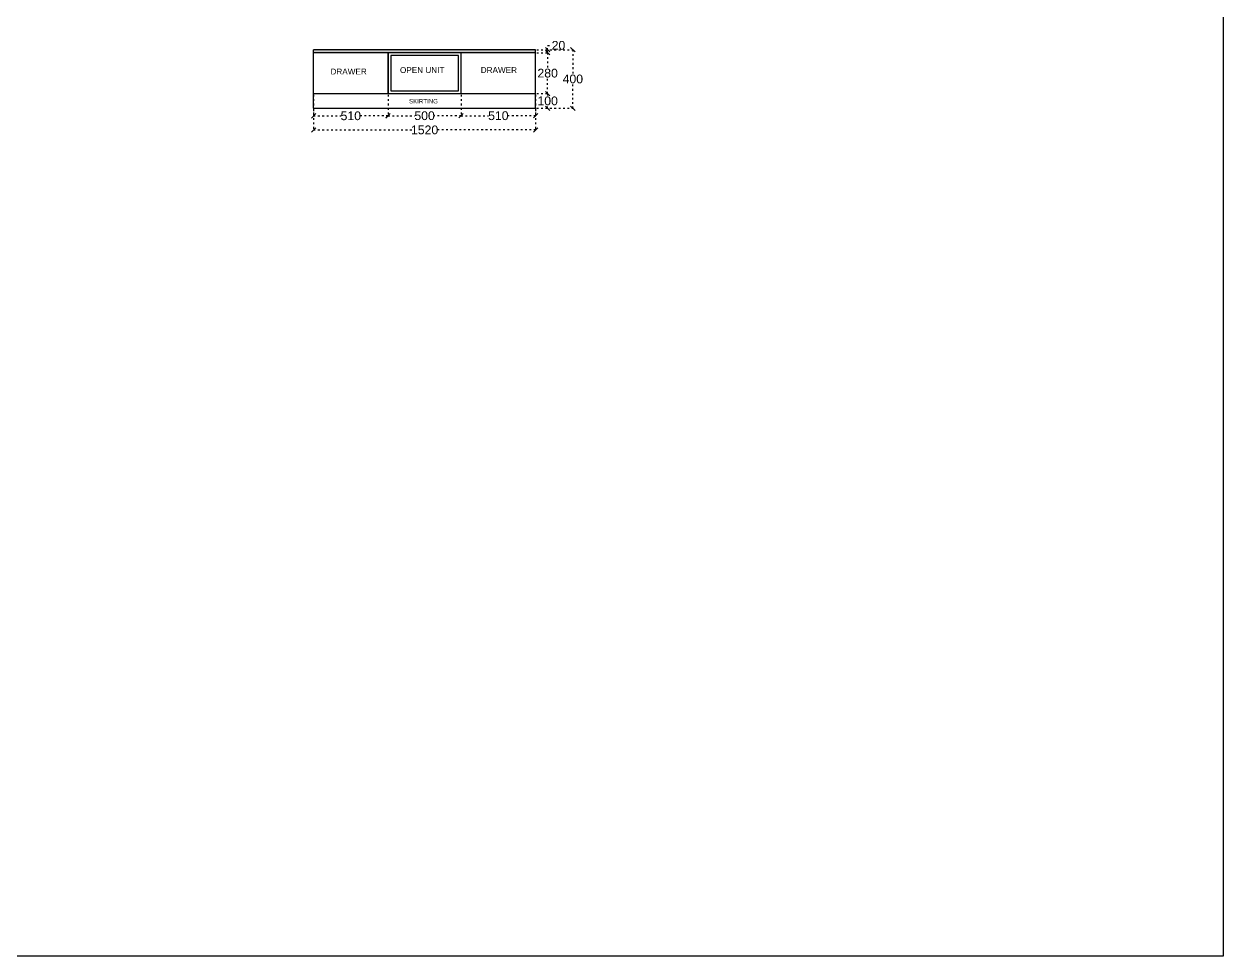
# Model space of a CAD drawing. Header units: millimetres. Extents: x 221542 to 643377, y 20779 to 241923.
# Drawn here: x 295753 to 303962, y 107722 to 114100 of the extents above; entities that cross this region are included whole.
import ezdxf

# ---------------------------------------------------------------- set-up
doc = ezdxf.new("R2010")
doc.units = ezdxf.units.MM
doc.header["$MEASUREMENT"] = 0
doc.linetypes.add('ACAD_ISO03W100', pattern=[30, 12, -18])
doc.layers.add('Walls', color=253, linetype='Continuous')
doc.styles.get("Standard").update_dxf_attribs({"font": 'arial.ttf'})
doc.dimstyles.get("Standard").update_dxf_attribs({"dimtxt": 60, "dimasz": 30, "dimexe": 7.75, "dimexo": 8.13, "dimgap": 0.63, "dimtad": 0, "dimtih": 1, "dimtoh": 1, "dimdec": 0, "dimzin": 0, "dimtxsty": 'Standard', "dimblk": 'OBLIQUE', "dimcen": 2.25, "dimclrd": 1, "dimclre": 1, "dimclrt": 1, "dimadec": 0, "dimazin": 0, "dimtfac": 1, "dimtdec": 0, "dimtofl": 0, "dimtmove": 0, "dimatfit": 3, "dimfxl": 1, "dimtolj": 1, "dimtzin": 0, "dimlwd": 30, "dimarcsym": 0})

# ---------------------------------------------------------------- blocks, each defined once
blk = doc.blocks.new('_Oblique')
at = {"color": 0, "linetype": 'ByBlock', "lineweight": -2}
blk.add_line((-0.5, -0.5), (0.5, 0.5), dxfattribs=at)
blk = doc.blocks.new('*D911')
at = {"layer": 'Defpoints', "color": 0, "linetype": 'ACAD_ISO03W100', "transparency": 16777216}
for p in [(297735.5, 113623.5), (298245.5, 113623.5), (298245.5, 113471.5)]:
    blk.add_point(p, dxfattribs=at)
at = {"layer": 'Walls', "color": 1, "linetype": 'ACAD_ISO03W100', "lineweight": -2, "transparency": 16777216}
for p, q in [((297735.5, 113615.4), (297735.5, 113463.8)), ((298245.5, 113615.4), (298245.5, 113463.8))]:
    blk.add_line(p, q, dxfattribs=at)
at = {"layer": 'Walls', "color": 1, "linetype": 'ACAD_ISO03W100', "lineweight": 30, "transparency": 16777216}
for p, q in [((297735.5, 113471.5), (297923.7, 113471.5)), ((298245.5, 113471.5), (298057.3, 113471.5))]:
    blk.add_line(p, q, dxfattribs=at)
at = {"layer": 'Walls', "color": 1, "linetype": 'ACAD_ISO03W100', "lineweight": 30, "transparency": 16777216, "xscale": 30, "yscale": 30, "zscale": 30, "rotation": 180}
blk.add_blockref('_Oblique', (297735.5, 113471.5), dxfattribs=at)
at = {"layer": 'Walls', "color": 1, "linetype": 'ACAD_ISO03W100', "lineweight": 30, "transparency": 16777216, "xscale": 30, "yscale": 30, "zscale": 30}
blk.add_blockref('_Oblique', (298245.5, 113471.5), dxfattribs=at)
at = {"layer": 'Walls', "color": 1, "linetype": 'ACAD_ISO03W100', "transparency": 16777216, "insert": (297990.5, 113471.5), "char_height": 60, "attachment_point": 5}
blk.add_mtext('\\A1;510', dxfattribs=at)
blk = doc.blocks.new('*D912')
at = {"layer": 'Defpoints', "color": 0, "linetype": 'ACAD_ISO03W100', "transparency": 16777216}
for p in [(298245.5, 113623.5), (298745.5, 113623.5), (298745.5, 113472.2)]:
    blk.add_point(p, dxfattribs=at)
at = {"layer": 'Walls', "color": 1, "linetype": 'ACAD_ISO03W100', "lineweight": -2, "transparency": 16777216}
for p, q in [((298245.5, 113615.4), (298245.5, 113464.5)), ((298745.5, 113615.4), (298745.5, 113464.5))]:
    blk.add_line(p, q, dxfattribs=at)
at = {"layer": 'Walls', "color": 1, "linetype": 'ACAD_ISO03W100', "lineweight": 30, "transparency": 16777216}
for p, q in [((298245.5, 113472.2), (298428.7, 113472.2)), ((298745.5, 113472.2), (298562.3, 113472.2))]:
    blk.add_line(p, q, dxfattribs=at)
at = {"layer": 'Walls', "color": 1, "linetype": 'ACAD_ISO03W100', "lineweight": 30, "transparency": 16777216, "xscale": 30, "yscale": 30, "zscale": 30, "rotation": 180}
blk.add_blockref('_Oblique', (298245.5, 113472.2), dxfattribs=at)
at = {"layer": 'Walls', "color": 1, "linetype": 'ACAD_ISO03W100', "lineweight": 30, "transparency": 16777216, "xscale": 30, "yscale": 30, "zscale": 30}
blk.add_blockref('_Oblique', (298745.5, 113472.2), dxfattribs=at)
at = {"layer": 'Walls', "color": 1, "linetype": 'ACAD_ISO03W100', "transparency": 16777216, "insert": (298495.5, 113472.2), "char_height": 60, "attachment_point": 5}
blk.add_mtext('\\A1;500', dxfattribs=at)
blk = doc.blocks.new('*D913')
at = {"layer": 'Defpoints', "color": 0, "linetype": 'ACAD_ISO03W100', "transparency": 16777216}
for p in [(298745.5, 113623.5), (299255.5, 113623.5), (299255.5, 113472.2)]:
    blk.add_point(p, dxfattribs=at)
at = {"layer": 'Walls', "color": 1, "linetype": 'ACAD_ISO03W100', "lineweight": -2, "transparency": 16777216}
for p, q in [((298745.5, 113615.4), (298745.5, 113464.5)), ((299255.5, 113615.4), (299255.5, 113464.5))]:
    blk.add_line(p, q, dxfattribs=at)
at = {"layer": 'Walls', "color": 1, "linetype": 'ACAD_ISO03W100', "lineweight": 30, "transparency": 16777216}
for p, q in [((298745.5, 113472.2), (298933.7, 113472.2)), ((299255.5, 113472.2), (299067.3, 113472.2))]:
    blk.add_line(p, q, dxfattribs=at)
at = {"layer": 'Walls', "color": 1, "linetype": 'ACAD_ISO03W100', "lineweight": 30, "transparency": 16777216, "xscale": 30, "yscale": 30, "zscale": 30, "rotation": 180}
blk.add_blockref('_Oblique', (298745.5, 113472.2), dxfattribs=at)
at = {"layer": 'Walls', "color": 1, "linetype": 'ACAD_ISO03W100', "lineweight": 30, "transparency": 16777216, "xscale": 30, "yscale": 30, "zscale": 30}
blk.add_blockref('_Oblique', (299255.5, 113472.2), dxfattribs=at)
at = {"layer": 'Walls', "color": 1, "linetype": 'ACAD_ISO03W100', "transparency": 16777216, "insert": (299000.5, 113472.2), "char_height": 60, "attachment_point": 5}
blk.add_mtext('\\A1;510', dxfattribs=at)
blk = doc.blocks.new('*D914')
at = {"layer": 'Defpoints', "color": 0, "linetype": 'ACAD_ISO03W100', "transparency": 16777216}
for p in [(297735.5, 113523.5), (299255.5, 113523.5), (299255.5, 113375)]:
    blk.add_point(p, dxfattribs=at)
at = {"layer": 'Walls', "color": 1, "linetype": 'ACAD_ISO03W100', "lineweight": -2, "transparency": 16777216}
for p, q in [((297735.5, 113515.4), (297735.5, 113367.2)), ((299255.5, 113515.4), (299255.5, 113367.2))]:
    blk.add_line(p, q, dxfattribs=at)
at = {"layer": 'Walls', "color": 1, "linetype": 'ACAD_ISO03W100', "lineweight": 30, "transparency": 16777216}
for p, q in [((297735.5, 113375), (298408.2, 113375)), ((299255.5, 113375), (298582.8, 113375))]:
    blk.add_line(p, q, dxfattribs=at)
at = {"layer": 'Walls', "color": 1, "linetype": 'ACAD_ISO03W100', "lineweight": 30, "transparency": 16777216, "xscale": 30, "yscale": 30, "zscale": 30, "rotation": 180}
blk.add_blockref('_Oblique', (297735.5, 113375), dxfattribs=at)
at = {"layer": 'Walls', "color": 1, "linetype": 'ACAD_ISO03W100', "lineweight": 30, "transparency": 16777216, "xscale": 30, "yscale": 30, "zscale": 30}
blk.add_blockref('_Oblique', (299255.5, 113375), dxfattribs=at)
at = {"layer": 'Walls', "color": 1, "linetype": 'ACAD_ISO03W100', "transparency": 16777216, "insert": (298495.5, 113375), "char_height": 60, "attachment_point": 5}
blk.add_mtext('\\A1;1520', dxfattribs=at)
blk = doc.blocks.new('*D915')
at = {"layer": 'Defpoints', "color": 0, "linetype": 'ACAD_ISO03W100', "transparency": 16777216}
for p in [(299255.5, 113623.5), (299338, 113623.5), (299255.5, 113523.5)]:
    blk.add_point(p, dxfattribs=at)
at = {"layer": 'Walls', "color": 1, "linetype": 'ACAD_ISO03W100', "lineweight": -2, "transparency": 16777216}
for p, q in [((299263.6, 113623.5), (299345.8, 113623.5)), ((299263.6, 113523.5), (299345.8, 113523.5))]:
    blk.add_line(p, q, dxfattribs=at)
at = {"layer": 'Walls', "color": 1, "linetype": 'ACAD_ISO03W100', "lineweight": 30, "transparency": 16777216}
for p, q in [((299338, 113623.5), (299338, 113604.8)), ((299338, 113523.5), (299338, 113542.2))]:
    blk.add_line(p, q, dxfattribs=at)
at = {"layer": 'Walls', "color": 1, "linetype": 'ACAD_ISO03W100', "lineweight": 30, "transparency": 16777216, "xscale": 30, "yscale": 30, "zscale": 30}
for p, rotation in [((299338, 113623.5), 90), ((299338, 113523.5), 270)]:
    blk.add_blockref('_Oblique', p, dxfattribs=dict(at, rotation=rotation))
at = {"layer": 'Walls', "color": 1, "linetype": 'ACAD_ISO03W100', "transparency": 16777216, "insert": (299338, 113573.5), "char_height": 60, "attachment_point": 5}
blk.add_mtext('\\A1;100', dxfattribs=at)
blk = doc.blocks.new('*D916')
at = {"layer": 'Defpoints', "color": 0, "linetype": 'ACAD_ISO03W100', "transparency": 16777216}
for p in [(299255.5, 113903.5), (299338, 113903.5), (299255.5, 113623.5)]:
    blk.add_point(p, dxfattribs=at)
at = {"layer": 'Walls', "color": 1, "linetype": 'ACAD_ISO03W100', "lineweight": -2, "transparency": 16777216}
for p, q in [((299263.6, 113903.5), (299345.8, 113903.5)), ((299263.6, 113623.5), (299345.8, 113623.5))]:
    blk.add_line(p, q, dxfattribs=at)
at = {"layer": 'Walls', "color": 1, "linetype": 'ACAD_ISO03W100', "lineweight": 30, "transparency": 16777216}
for p, q in [((299338, 113903.5), (299338, 113794.8)), ((299338, 113623.5), (299338, 113732.2))]:
    blk.add_line(p, q, dxfattribs=at)
at = {"layer": 'Walls', "color": 1, "linetype": 'ACAD_ISO03W100', "lineweight": 30, "transparency": 16777216, "xscale": 30, "yscale": 30, "zscale": 30}
for p, rotation in [((299338, 113903.5), 90), ((299338, 113623.5), 270)]:
    blk.add_blockref('_Oblique', p, dxfattribs=dict(at, rotation=rotation))
at = {"layer": 'Walls', "color": 1, "linetype": 'ACAD_ISO03W100', "transparency": 16777216, "insert": (299338, 113763.5), "char_height": 60, "attachment_point": 5}
blk.add_mtext('\\A1;280', dxfattribs=at)
blk = doc.blocks.new('*D917')
at = {"layer": 'Defpoints', "color": 0, "linetype": 'ACAD_ISO03W100', "transparency": 16777216}
for p in [(299255.5, 113923.5), (299255.5, 113903.5), (299338, 113923.5)]:
    blk.add_point(p, dxfattribs=at)
at = {"layer": 'Walls', "color": 1, "linetype": 'ACAD_ISO03W100', "lineweight": 30, "transparency": 16777216}
for p, q in [((299338, 113923.5), (299338, 113953.5)), ((299338, 113953.5), (299368, 113953.5)), ((299338, 113903.5), (299338, 113923.5))]:
    blk.add_line(p, q, dxfattribs=at)
at = {"layer": 'Walls', "color": 1, "linetype": 'ACAD_ISO03W100', "lineweight": -2, "transparency": 16777216}
for p, q in [((299263.6, 113923.5), (299345.8, 113923.5)), ((299263.6, 113903.5), (299345.8, 113903.5))]:
    blk.add_line(p, q, dxfattribs=at)
at = {"layer": 'Walls', "color": 1, "linetype": 'ACAD_ISO03W100', "lineweight": 30, "transparency": 16777216, "xscale": 30, "yscale": 30, "zscale": 30}
for p, rotation in [((299338, 113923.5), 90), ((299338, 113903.5), 270)]:
    blk.add_blockref('_Oblique', p, dxfattribs=dict(at, rotation=rotation))
at = {"layer": 'Walls', "color": 1, "linetype": 'ACAD_ISO03W100', "transparency": 16777216, "insert": (299412, 113953.5), "char_height": 60, "attachment_point": 5}
blk.add_mtext('\\A1;20', dxfattribs=at)
blk = doc.blocks.new('*D918')
at = {"layer": 'Defpoints', "color": 0, "linetype": 'ACAD_ISO03W100', "transparency": 16777216}
for p in [(299255.5, 113923.5), (299255.5, 113523.5), (299510.5, 113523.5)]:
    blk.add_point(p, dxfattribs=at)
at = {"layer": 'Walls', "color": 1, "linetype": 'ACAD_ISO03W100', "lineweight": -2, "transparency": 16777216}
for p, q in [((299263.6, 113923.5), (299518.3, 113923.5)), ((299263.6, 113523.5), (299518.3, 113523.5))]:
    blk.add_line(p, q, dxfattribs=at)
at = {"layer": 'Walls', "color": 1, "linetype": 'ACAD_ISO03W100', "lineweight": 30, "transparency": 16777216}
for p, q in [((299510.5, 113923.5), (299510.5, 113754.8)), ((299510.5, 113523.5), (299510.5, 113692.2))]:
    blk.add_line(p, q, dxfattribs=at)
at = {"layer": 'Walls', "color": 1, "linetype": 'ACAD_ISO03W100', "lineweight": 30, "transparency": 16777216, "xscale": 30, "yscale": 30, "zscale": 30}
for p, rotation in [((299510.5, 113923.5), 90), ((299510.5, 113523.5), 270)]:
    blk.add_blockref('_Oblique', p, dxfattribs=dict(at, rotation=rotation))
at = {"layer": 'Walls', "color": 1, "linetype": 'ACAD_ISO03W100', "transparency": 16777216, "insert": (299510.5, 113723.5), "char_height": 60, "attachment_point": 5}
blk.add_mtext('\\A1;400', dxfattribs=at)

msp = doc.modelspace()

# ---------------------------------------------------------------- hatches: boundary and pattern name
at = {"layer": 'Walls', "linetype": 'ACAD_ISO03W100', "true_color": 0xc7c8ca}
h = msp.add_hatch(color=9, dxfattribs=at)
h.dxf.hatch_style = 1
h.paths.add_polyline_path([(299255.5, 113923.5), (297735.5, 113923.5), (297735.5, 113903.5), (299255.5, 113903.5)])

# ---------------------------------------------------------------- linework, layer by layer
at = {"layer": 'Walls', "color": 18, "linetype": 'ByBlock', "true_color": 0x000000}
for p, q in [((299255.5, 113923.5), (297735.5, 113923.5)), ((299255.5, 113903.5), (297735.5, 113903.5)), ((298745.5, 113623.5), (298745.5, 113903.5)), ((299255.5, 113523.5), (299255.5, 113923.5))]:
    msp.add_line(p, q, dxfattribs=at)
at = {"layer": 'Walls', "color": 18, "true_color": 0x000000}
for p, q in [((297735.5, 113523.5), (297735.5, 113923.5)), ((298245.5, 113623.5), (298245.5, 113903.5)), ((297735.5, 113623.5), (299255.5, 113623.5)), ((297735.5, 113523.5), (299255.5, 113523.5))]:
    msp.add_line(p, q, dxfattribs=at)
for points in [[(268733.5, 129286.5), (303961.5, 129286.5), (303961.5, 107722.5), (268733.5, 107722.5)], [(298745.5, 113903.5), (298245.5, 113903.5), (298245.5, 113623.5), (298745.5, 113623.5)], [(298727.5, 113885.5), (298263.5, 113885.5), (298263.5, 113641.5), (298727.5, 113641.5)]]:
    msp.add_lwpolyline(points, close=True, dxfattribs=at)

# ---------------------------------------------------------------- texts
at = {"color": 7, "char_height": 40, "attachment_point": 1}
for s, width, insert in [('DRAWER', 246.425, (297851.5, 113794.4)), ('OPEN UNIT', 303, (298327, 113804.9)), ('DRAWER', 246.425, (298880, 113804.9))]:
    msp.add_mtext_dynamic_manual_height_columns(s, width=width, gutter_width=1213, heights=[0], dxfattribs=dict(at, insert=insert))
at = {"color": 18, "true_color": 0x000000, "insert": (298389, 113586.5), "char_height": 30, "attachment_point": 1}
msp.add_mtext_dynamic_manual_height_columns('SKIRTING', width=2764.543, gutter_width=1, heights=[238.1], dxfattribs=at)

# ---------------------------------------------------------------- dimensions: what is measured, and where the dimension line sits
at = {"layer": 'Walls', "color": 240, "linetype": 'ACAD_ISO03W100', "true_color": 0xed1f24}
for base, p1, p2, picture, middle in [((299338, 113923.5), (299255.5, 113903.5), (299255.5, 113923.5), '*D917', (299412, 113953.5)), ((299510.5, 113523.5), (299255.5, 113923.5), (299255.5, 113523.5), '*D918', (299510.5, 113723.5)), ((299338, 113903.5), (299255.5, 113623.5), (299255.5, 113903.5), '*D916', (299338, 113763.5)), ((299338, 113623.5), (299255.5, 113523.5), (299255.5, 113623.5), '*D915', (299338, 113573.5))]:
    dim = msp.add_linear_dim(base=base, p1=p1, p2=p2, angle=90, dimstyle='Standard', dxfattribs=at)
    dim.commit()
    dim.dimension.update_dxf_attribs({"geometry": picture, "text_midpoint": middle})
for base, p1, p2, picture, middle in [((298245.5, 113471.5), (297735.5, 113623.5), (298245.5, 113623.5), '*D911', (297990.5, 113471.5)), ((298745.5, 113472.2), (298245.5, 113623.5), (298745.5, 113623.5), '*D912', (298495.5, 113472.2)), ((299255.5, 113472.2), (298745.5, 113623.5), (299255.5, 113623.5), '*D913', (299000.5, 113472.2)), ((299255.5, 113375), (297735.5, 113523.5), (299255.5, 113523.5), '*D914', (298495.5, 113375))]:
    dim = msp.add_linear_dim(base=base, p1=p1, p2=p2, dimstyle='Standard', dxfattribs=at)
    dim.commit()
    dim.dimension.update_dxf_attribs({"geometry": picture, "text_midpoint": middle})

doc.saveas('drawing.dxf')
